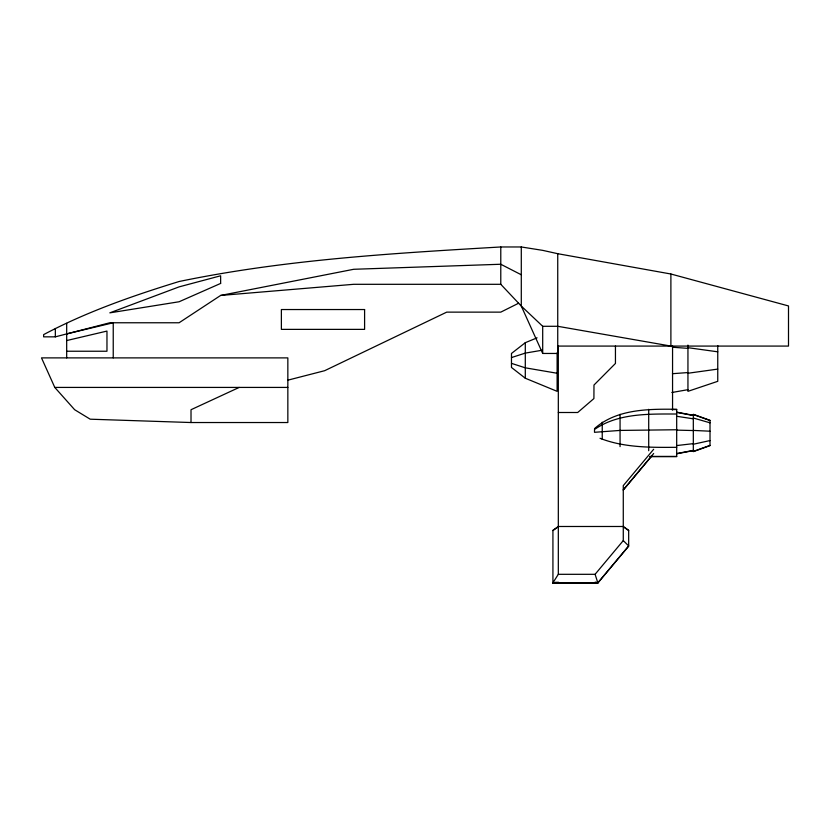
<?xml version="1.0" encoding="UTF-8"?>
<svg xmlns="http://www.w3.org/2000/svg" width="830" height="830" viewBox="0 0 830 830"><rect width="100%" height="100%" fill="white"/><g stroke="black" fill="none" stroke-linecap="round" stroke-linejoin="round"><path stroke-width="1.25" d="M653.667 449.279L623.278 485.623L623.278 540.6L628.673 545.943L597.839 582.805L552.925 582.805L558.32 574.308L558.32 345.954M623.278 489.835L653.667 453.502M623.278 490.074L652.027 455.691M558.32 574.308L595.089 574.308L623.278 540.6M597.839 583.034L628.673 546.171L628.673 530.318L623.278 526.49L558.32 526.49L552.925 530.318L552.925 583.034L597.839 583.034L595.089 582.193M594.508 428.643C616.514 408.92 648.759 408.91 676.689 409.304L676.689 456.635L649.983 456.635M537.083 337.831L525.297 342.686L511.477 353.456L511.477 367.462L525.297 378.231L557.117 391.335L557.117 352.792M552.925 530.546L558.32 526.728M521.292 274.782L500.781 264.251L353.705 269.283L220.635 295.449L179.083 322.766L109.83 322.766L55.34 336.845L43.637 336.845L43.637 334.615C86.621 311.821 132.675 295.781 179.083 281.515C284.877 259.562 393.15 253.295 500.781 246.967L521.292 246.967L542.696 250.359L557.739 253.7L670.889 274.004L788.5 305.948L788.5 346.079L557.739 346.079M518.615 303.23L500.781 312.132L446.716 312.132L324.655 370.699L287.844 380.171M239.185 387.423L191.014 409.719L191.014 422.532L287.844 422.532L287.844 357.886L41.5 357.886L54.78 387.423L74.648 409.719L90.211 419.192L191.014 422.532M710.013 445.388L693.32 451.406L693.32 414.305L710.013 420.322L710.013 445.627L693.32 451.645M511.477 357.564L525.297 353.103L541.845 350.281M66.68 333.909L113.233 322.766L113.233 357.886M693.32 444.247L710.013 440.554M66.68 340.559L106.966 331.077L106.966 351.235L66.68 351.235M676.689 453.564L693.32 450.41M676.689 453.792L693.32 450.638M671.854 392.507L687.946 389.675M552.925 582.805L556.162 582.297M552.925 583.034L558.32 582.193M687.946 373.251L717.753 369.101M676.689 445.565L693.32 443.635M220.635 295.449L353.705 284.306L500.781 284.306L521.292 306.073L542.696 326.294L557.739 326.294L670.889 346.079L670.889 274.004M672.445 373.697L687.946 372.566M521.292 246.967L521.292 306.073L542.696 353.456L557.739 353.456L557.739 253.7M54.78 387.423L287.844 387.423M671.605 409.543L676.689 409.543M558.32 412.5L577.701 412.5L593.907 398.556L593.979 385.037L615.445 363.457L615.445 346.079M676.689 414.014C649.05 413.994 618.163 413.018 594.508 429.483L594.508 432.306L620.062 430.417L676.689 429.753M676.689 447.318C651.021 447.474 624.243 447.816 600.028 438.282M649.983 456.407L676.689 456.407M676.689 430.127L693.32 430.542M693.32 430.417L710.013 431.206M672.445 347.231L687.946 348.361M687.946 347.677L717.753 351.816M676.689 416.287L693.32 418.808M557.117 373.251L525.297 367.825L511.477 363.364M676.689 412.147L693.32 415.301M676.689 412.386L692.137 415.311M693.32 418.009L710.013 422.823M596.002 582.245L597.839 582.805L595.089 574.308M693.32 414.533L710.013 420.551M623.278 526.728L628.673 530.546M717.753 345.581L717.753 381.323L687.946 391.335L687.946 345.093M672.559 345.871L672.559 410.062M648.707 409.304L648.707 450.721M620.062 414.305L620.062 446.633M602.238 422.169L602.238 439.412M542.696 326.294L542.696 353.456M525.297 342.686L525.297 378.231M500.781 246.967L500.781 284.306M66.68 323.327L66.68 357.886M55.34 328.483L55.34 336.845M220.635 283.435L179.083 301.757L109.83 312.848L179.083 286.879L220.635 275.788L220.635 283.435M364.598 309.538L281.38 309.538L281.38 329.375L364.598 329.375L364.598 309.538"/></g></svg>
